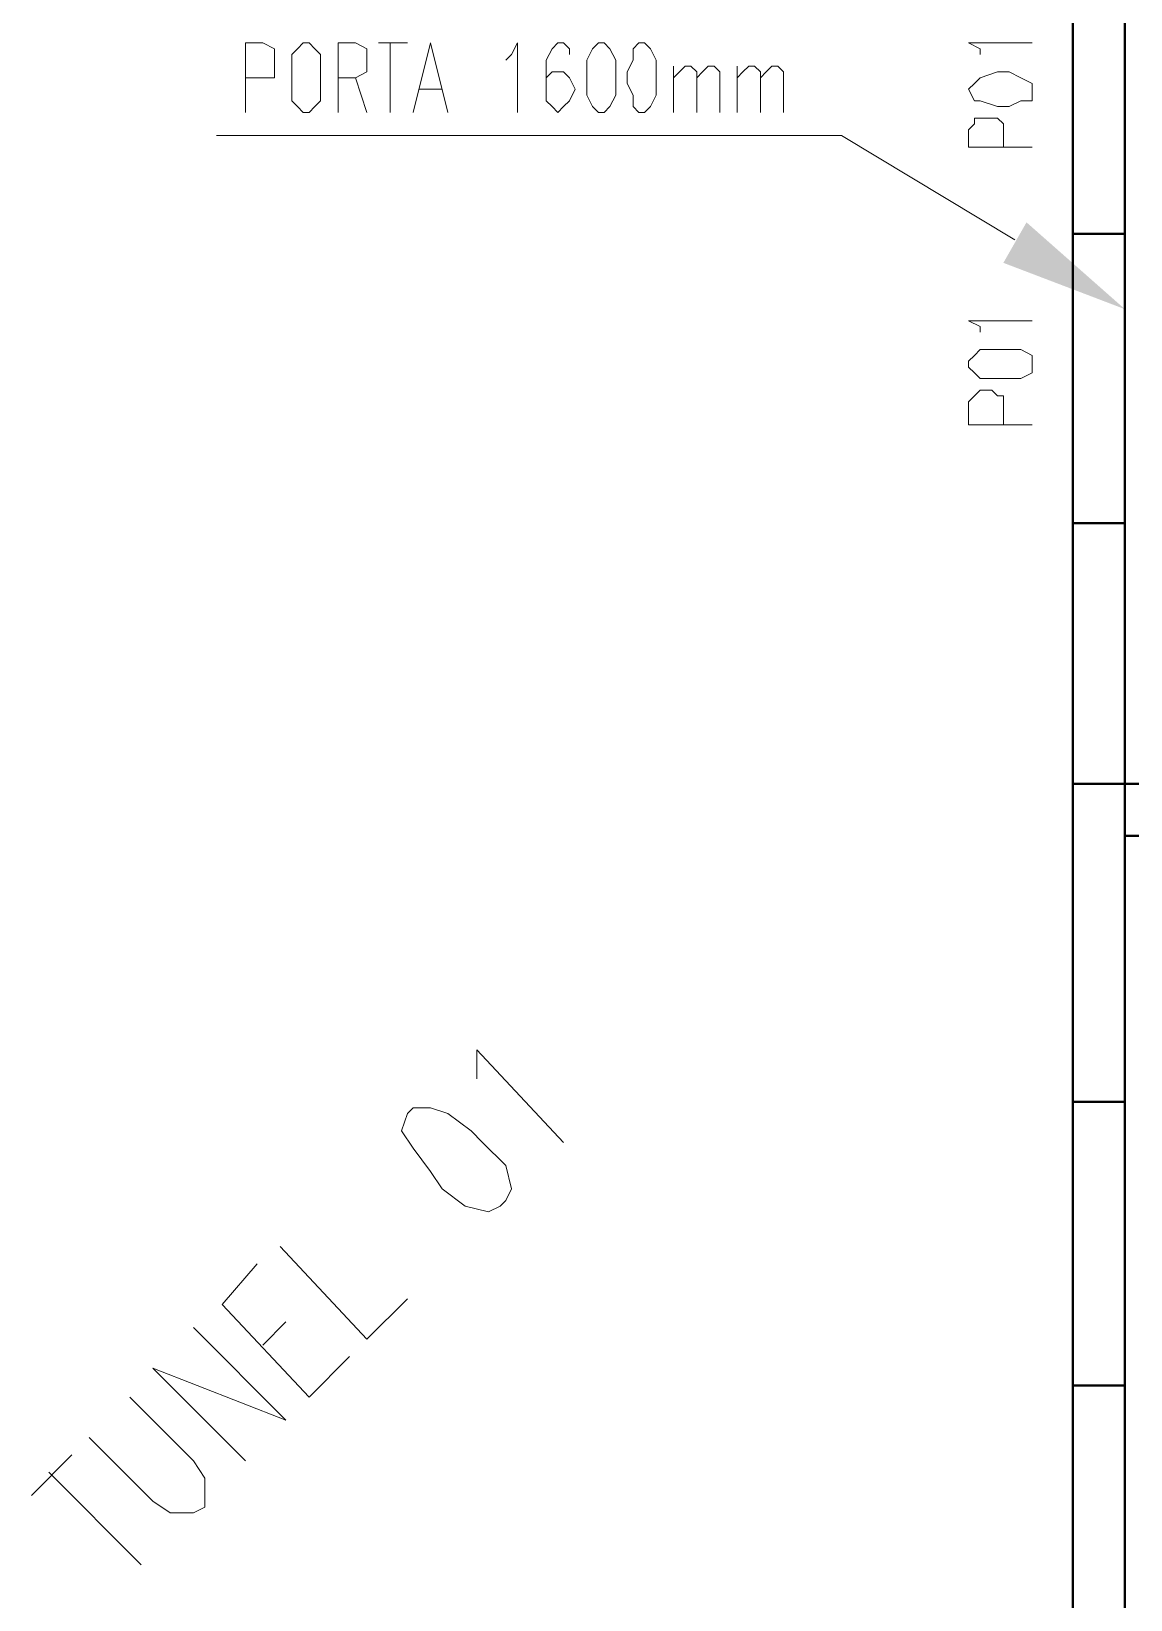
# Model space of a CAD drawing. Header units: inches. Extents: x 5 to 1823, y 18 to 726.
# Drawn here: x 478.92 to 483.19, y 304.55 to 310.63 of the extents above; entities that cross this region are included whole.
import ezdxf

# ---------------------------------------------------------------- set-up
doc = ezdxf.new("R2010")
doc.units = ezdxf.units.IN
doc.header["$MEASUREMENT"] = 0
for name, color, linetype in [('PDF2_01', 1, 'Continuous'), ('PDF2_D_Paineis PUR 150mm', 1, 'Continuous'), ('PDF2_D_Textos Paineis Parede', 3, 'Continuous')]:
    doc.layers.add(name, color=color, linetype=linetype)

msp = doc.modelspace()

# ---------------------------------------------------------------- linework, layer by layer
at = {"layer": 'PDF2_01', "lineweight": 5}
msp.add_lwpolyline([(482.7405, 309.8243), (482.0669, 310.2284), (479.6421, 310.2284)], dxfattribs=at)
at = {"layer": 'PDF2_01', "transparency": 33554559}
msp.add_solid([(482.7854, 309.8916), (483.1671, 309.5548), (482.6956, 309.7345)], dxfattribs=at)
at = {"layer": 'PDF2_D_Paineis PUR 150mm', "lineweight": 40}
for points in [[(483.1671, 310.9693), (483.1671, 309.8467), (482.965, 309.8467), (482.965, 310.9693)], [(483.1671, 308.7241), (483.1671, 309.8467), (482.965, 309.8467), (482.965, 308.7241)], [(483.1671, 308.7241), (483.1671, 307.7138), (482.965, 307.7138), (482.965, 308.7241)], [(482.965, 307.7138), (483.8631, 307.7138), (483.8631, 307.5117), (483.1671, 307.5117), (483.1671, 307.7138)], [(483.1671, 307.7138), (483.1671, 306.4789), (482.965, 306.4789), (482.965, 307.7138)], [(483.1671, 306.4789), (483.1671, 305.3788), (482.965, 305.3788), (482.965, 306.4789)], [(483.1671, 305.3788), (483.1671, 304.2562), (482.965, 304.2562), (482.965, 305.3788)]]:
    msp.add_lwpolyline(points, close=True, dxfattribs=at)
at = {"layer": 'PDF2_D_Textos Paineis Parede', "lineweight": 5}
for points in [[(479.7544, 310.3182), (479.7544, 310.5876), (479.8217, 310.5876), (479.8666, 310.5652), (479.8666, 310.5203), (479.8666, 310.4978), (479.8666, 310.4754), (479.8666, 310.4529), (479.8217, 310.4529), (479.7544, 310.4529)], [(480.1136, 310.3182), (480.1136, 310.5876), (480.181, 310.5876), (480.2259, 310.5652), (480.2259, 310.5203), (480.2259, 310.4978), (480.2259, 310.4754), (480.181, 310.4529), (480.1136, 310.4529)], [(480.2708, 310.5876), (480.383, 310.5876)], [(480.3157, 310.5876), (480.3157, 310.3182)], [(480.4055, 310.3182), (480.4728, 310.5876), (480.5402, 310.3182)], [(480.7647, 310.5203), (480.7872, 310.5427), (480.8096, 310.5876), (480.8096, 310.3182)], [(481.0117, 310.5427), (481.0117, 310.5652), (480.9892, 310.5876), (480.9668, 310.5876), (480.9443, 310.5652), (480.9219, 310.5203), (480.9219, 310.4754), (480.9219, 310.408), (480.9219, 310.3631), (480.9443, 310.3407), (480.9668, 310.3182), (480.9892, 310.3407), (481.0117, 310.3631), (481.0341, 310.408), (481.0117, 310.4529), (480.9892, 310.4754), (480.9668, 310.4754), (480.9443, 310.4754), (480.9219, 310.4529), (480.9219, 310.408)], [(482.6058, 310.5427), (482.6058, 310.5652), (482.5609, 310.5876), (482.8078, 310.5876)], [(481.4158, 310.4978), (481.4158, 310.3182)], [(481.4158, 310.4529), (481.4383, 310.4754), (481.4607, 310.4978), (481.4832, 310.4978), (481.5056, 310.4754), (481.5056, 310.4529), (481.5056, 310.3182)], [(481.5056, 310.4529), (481.5281, 310.4754), (481.5505, 310.4978), (481.573, 310.4978), (481.5954, 310.4754), (481.5954, 310.4529), (481.5954, 310.3182)], [(481.6628, 310.4978), (481.6628, 310.3182)], [(481.6628, 310.4529), (481.6852, 310.4754), (481.7077, 310.4978), (481.7301, 310.4978), (481.7526, 310.4754), (481.7526, 310.4529), (481.7526, 310.3182)], [(481.7526, 310.4529), (481.775, 310.4754), (481.7975, 310.4978), (481.8199, 310.4978), (481.8424, 310.4754), (481.8424, 310.4529), (481.8424, 310.3182)], [(480.181, 310.4529), (480.2259, 310.3182)], [(480.4279, 310.408), (480.5177, 310.408)], [(482.8078, 310.1835), (482.5609, 310.1835), (482.5609, 310.2509), (482.5833, 310.2733), (482.5833, 310.2958), (482.6058, 310.2958), (482.6507, 310.2958), (482.6731, 310.2958), (482.6956, 310.2733), (482.6956, 310.2509), (482.6956, 310.1835)], [(482.6058, 309.465), (482.6058, 309.4875), (482.5609, 309.5099), (482.8078, 309.5099)], [(482.8078, 309.1058), (482.5609, 309.1058), (482.5609, 309.1956), (482.5833, 309.2181), (482.6058, 309.2405), (482.6507, 309.2405), (482.6731, 309.2181), (482.6956, 309.2181), (482.6956, 309.1956), (482.6956, 309.1058)], [(480.6524, 306.5687), (480.6524, 306.5912), (480.6524, 306.681), (480.9892, 306.3218)], [(479.8891, 305.9176), (480.2259, 305.5584), (480.383, 305.7156)], [(480.1585, 305.491), (480.0013, 305.3339), (479.6646, 305.6931), (479.7993, 305.8503)], [(479.8217, 305.5359), (479.9115, 305.6257)], [(479.7544, 305.0869), (479.3951, 305.4461), (479.9115, 305.2441), (479.5523, 305.6033)], [(479.1482, 305.1767), (479.3951, 304.9297), (479.4625, 304.8848), (479.5074, 304.8848), (479.5523, 304.8848), (479.5972, 304.9073), (479.5972, 304.9746), (479.5972, 305.0195), (479.5523, 305.0869), (479.3053, 305.3339)], [(478.9236, 304.9522), (479.0808, 305.1094)], [(478.991, 305.042), (479.3502, 304.6828)]]:
    msp.add_lwpolyline(points, dxfattribs=at)
for points in [[(479.9789, 310.5876), (479.9564, 310.5652), (479.934, 310.5427), (479.934, 310.5203), (479.934, 310.4754), (479.934, 310.4305), (479.934, 310.3856), (479.934, 310.3631), (479.9564, 310.3407), (479.9789, 310.3182), (480.0013, 310.3182), (480.0238, 310.3407), (480.0462, 310.3631), (480.0462, 310.3856), (480.0462, 310.4305), (480.0462, 310.4754), (480.0462, 310.5203), (480.0462, 310.5427), (480.0238, 310.5652), (480.0013, 310.5876)], [(481.1239, 310.5876), (481.1015, 310.5652), (481.079, 310.5203), (481.079, 310.4754), (481.079, 310.4305), (481.079, 310.3856), (481.1015, 310.3407), (481.1239, 310.3182), (481.1464, 310.3182), (481.1688, 310.3407), (481.1913, 310.3856), (481.1913, 310.4305), (481.1913, 310.4754), (481.1913, 310.5203), (481.1688, 310.5652), (481.1464, 310.5876)], [(481.2811, 310.5876), (481.2586, 310.5652), (481.2586, 310.5203), (481.2362, 310.4754), (481.2362, 310.4305), (481.2586, 310.3856), (481.2586, 310.3407), (481.2811, 310.3182), (481.3036, 310.3182), (481.326, 310.3407), (481.3485, 310.3856), (481.3485, 310.4305), (481.3485, 310.4754), (481.3485, 310.5203), (481.326, 310.5652), (481.3036, 310.5876)], [(482.5609, 310.408), (482.5833, 310.3631), (482.6058, 310.3631), (482.6731, 310.3407), (482.718, 310.3407), (482.7629, 310.3631), (482.8078, 310.3631), (482.8078, 310.408), (482.8078, 310.4305), (482.7629, 310.4529), (482.718, 310.4754), (482.6731, 310.4754), (482.6058, 310.4529), (482.5833, 310.4305)], [(482.5609, 309.3303), (482.5833, 309.3079), (482.6058, 309.2854), (482.6731, 309.2854), (482.718, 309.2854), (482.7629, 309.2854), (482.8078, 309.3079), (482.8078, 309.3303), (482.8078, 309.3528), (482.8078, 309.3752), (482.7629, 309.3977), (482.718, 309.3977), (482.6731, 309.3977), (482.6058, 309.3977), (482.5833, 309.3752), (482.5609, 309.3528)], [(480.383, 306.434), (480.3606, 306.3667), (480.4055, 306.2993), (480.4728, 306.2095), (480.5177, 306.1421), (480.6075, 306.0748), (480.6973, 306.0523), (480.7423, 306.0748), (480.7647, 306.0972), (480.7872, 306.1421), (480.7647, 306.232), (480.6749, 306.3218), (480.63, 306.3667), (480.5402, 306.434), (480.4728, 306.4565), (480.4055, 306.4565)]]:
    msp.add_lwpolyline(points, close=True, dxfattribs=at)

doc.saveas('drawing.dxf')
